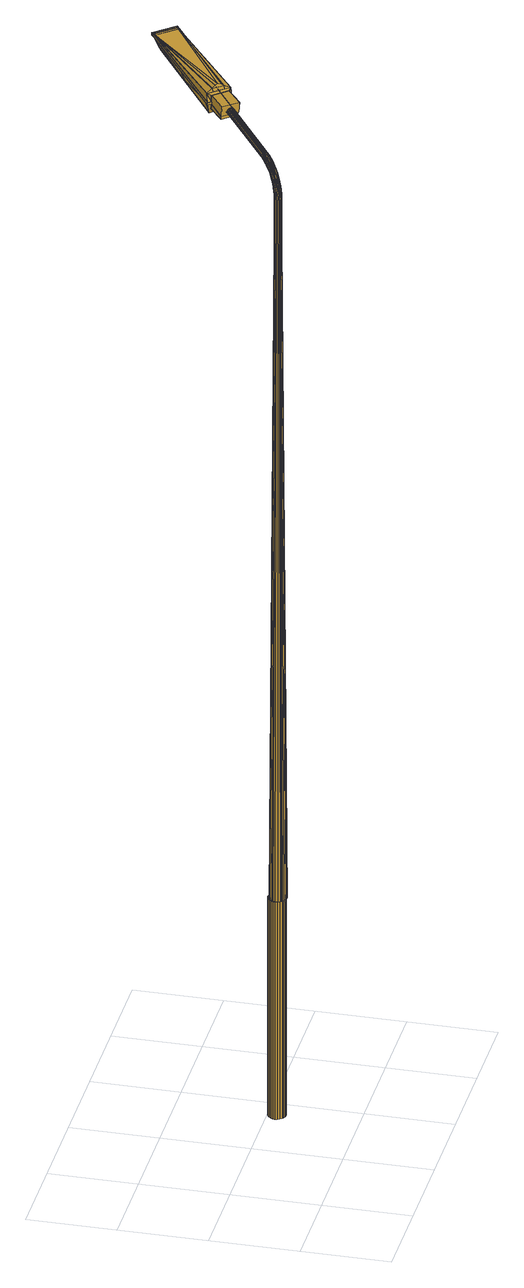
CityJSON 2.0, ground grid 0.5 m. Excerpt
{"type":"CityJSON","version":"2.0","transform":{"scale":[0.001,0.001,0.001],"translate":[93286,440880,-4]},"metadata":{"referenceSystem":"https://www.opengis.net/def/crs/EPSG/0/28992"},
"CityObjects":{
"cityfurniture1":{"type":"CityFurniture","attributes":{"Lichtpunttype":"Straatverlichting","Brondatum":"12-06-2019","Buurt_nummer":"62","Masttype":"MAST 4M LPH 4M VERZ VERJ D60 A1","Lamptype":"PLL 36W KL.830 XTRA POLAR","Buurtnaam":"Hillegersberg Noord","Nummer":"3","Geplaatst_op":"01-01-2000","Wijknummer":"6","Nivo":"0","Datum_laatste_mutatie":"07-06-2019","Straatnaam":"Plaszicht","Thema":"Lichtmasten","Beheerobject":"88528/OVL-003","Armatuurtype":"76 2000 SDN 1X PLL 36W EVSA D60","Objecthoogte":"4","Klasse":"Tertiaire weg","Wijknaam":"Hillegersberg-Schiebroek"},"geometry":[{"type":"MultiSurface","lod":"2","boundaries":[[[0,1,2,3]],[[4,0,3,5]],[[6,4,5,7]],[[8,6,7,9]],[[10,8,9,11]],[[12,10,11,13]],[[14,12,13,15]],[[16,14,15,17]],[[18,16,17,19]],[[20,18,19,21]],[[22,20,21,23]],[[24,22,23,25]],[[26,24,25,27]],[[28,26,27,29]],[[30,28,29,31]],[[32,30,31,33]],[[34,32,33,35]],[[36,34,35,37]],[[38,36,37,39]],[[40,38,39,41]],[[42,40,41,43]],[[44,42,43,45]],[[46,44,45,47]],[[1,46,47,2]],[[46,1,0,4,6,8,10,12,14,16,18,20,22,24,26,28,30,32,34,36,38,40,42,44]]]}]},
"cityfurniture2":{"type":"CityFurniture","attributes":{"Lichtpunttype":"Straatverlichting","Brondatum":"12-06-2019","Buurt_nummer":"62","Masttype":"MAST 4M LPH 4M VERZ VERJ D60 A1","Lamptype":"PLL 36W KL.830 XTRA POLAR","Buurtnaam":"Hillegersberg Noord","Nummer":"3","Geplaatst_op":"01-01-2000","Wijknummer":"6","Nivo":"0","Datum_laatste_mutatie":"07-06-2019","Straatnaam":"Plaszicht","Thema":"Lichtmasten","Beheerobject":"88528/OVL-003","Armatuurtype":"76 2000 SDN 1X PLL 36W EVSA D60","Objecthoogte":"4","Klasse":"Tertiaire weg","Wijknaam":"Hillegersberg-Schiebroek"},"geometry":[{"type":"MultiSurface","lod":"2","boundaries":[[[48,49,50,51,52,53]],[[54,55,56,57,58,59]],[[60,61,62,63,64,65]],[[66,67,68,69,70,71]],[[64,63,62,72,73,74]],[[59,58,57,75,76,77]],[[78,79,68,67,66,80]],[[71,70,69,81,82,83]],[[84,85,86,87]],[[88,89,90,79,78,80]],[[91,92,93,94,95,96]],[[62,97,98,72]],[[99,100,101,102]],[[103,104,93,92,91,105]],[[68,106,107,69]],[[97,108,109,98]],[[110,96,100,99]],[[74,73,72,50,49,48]],[[111,112,113,56,55,54]],[[57,114,115,75]],[[116,117,104,103,105,118]],[[119,53,120,121]],[[122,123,124,114]],[[109,125,126,127]],[[125,128,129,126]],[[130,119,121,131]],[[94,132,84,133]],[[85,130,131,86]],[[96,95,94,133,134,100]],[[128,54,59,129]],[[56,122,114,57]],[[135,136,137,138]],[[98,109,127,139]],[[133,84,87,140]],[[141,142,143,144]],[[145,146,147,148]],[[108,149,125,109]],[[150,71,83,151]],[[123,135,138,124]],[[72,98,139,50]],[[144,143,152,153]],[[107,144,153,154]],[[155,64,74,156]],[[157,111,54,128]],[[69,107,154,81]],[[143,99,102,152]],[[158,159,160,161]],[[136,80,66,137]],[[129,59,77,162]],[[146,163,164,147]],[[50,139,165,51]],[[142,110,99,143]],[[127,126,166,167]],[[100,134,133,140,168,101]],[[124,138,159,158]],[[75,115,169,170]],[[115,158,161,169]],[[114,124,158,115]],[[159,150,151,160]],[[171,172,173,174]],[[175,176,119,130]],[[138,137,150,159]],[[139,127,167,165]],[[163,155,156,164]],[[177,178,179,180]],[[106,141,144,107]],[[181,182,183,184]],[[172,185,186,173]],[[187,65,64,155]],[[132,188,85,84]],[[188,175,130,85]],[[149,157,128,125]],[[189,190,88,191]],[[192,189,191,193]],[[194,195,196,197]],[[61,198,97,62]],[[199,200,190,189]],[[184,183,201,202]],[[126,129,162,166]],[[137,66,71,150]],[[176,48,53,119]],[[183,192,193,201]],[[203,204,205,206]],[[207,208,146,145]],[[209,199,189,192]],[[210,105,91,211]],[[212,213,142,141]],[[195,214,215,196]],[[216,217,218,219]],[[79,220,106,68]],[[193,191,136,135]],[[104,145,148,93]],[[198,221,108,97]],[[180,179,222,223]],[[202,201,123,122]],[[224,225,171,226]],[[219,218,213,212]],[[204,227,228,205]],[[211,91,96,110]],[[201,193,135,123]],[[217,229,210,218]],[[214,203,206,215]],[[229,118,105,210]],[[230,216,219,231]],[[93,148,132,94]],[[232,181,184,233]],[[221,234,149,108]],[[234,235,157,149]],[[236,187,155,163]],[[90,231,220,79]],[[218,210,211,213]],[[164,156,176,175]],[[156,74,48,176]],[[147,164,175,188]],[[213,211,110,142]],[[117,207,145,104]],[[208,236,163,146]],[[191,88,80,136]],[[220,212,141,106]],[[235,237,111,157]],[[113,202,122,56]],[[231,219,212,220]],[[148,147,188,132]],[[238,239,240,241]],[[242,243,244,245]],[[246,247,248,249]],[[225,250,172,171]],[[251,252,216,230]],[[253,254,255,256,257,258]],[[259,260,250,225]],[[261,262,263,264]],[[265,258,257,266]],[[267,268,269,270]],[[271,261,264,272]],[[273,238,241,274]],[[268,275,276,269]],[[275,277,278,276]],[[279,280,203,214]],[[254,271,272,255]],[[281,251,230,282]],[[283,284,285,286]],[[287,288,289,290]],[[250,291,185,172]],[[239,242,245,240]],[[243,292,293,244]],[[294,279,214,195]],[[223,222,118,229]],[[293,295,249,296,297,298]],[[227,299,300,301,302,228]],[[200,303,281,282,304,190]],[[305,287,290,306]],[[262,283,286,263]],[[307,246,249,295,293,292]],[[308,309,232,233,310,237]],[[311,274,312,313,314,315]],[[316,259,225,224]],[[317,294,195,194]],[[318,315,314,291]],[[260,318,291,250]],[[319,316,224,300]],[[320,321,281,303,200,322]],[[323,324,325,232,309,308]],[[326,223,229,217]],[[327,328,227,204]],[[282,230,231,90]],[[329,319,300,299,227,328]],[[330,331,178,177]],[[304,282,90,89,88,190]],[[332,330,177,333]],[[174,173,234,221]],[[185,323,308,186]],[[280,327,204,203]],[[252,326,217,216]],[[291,314,323,185]],[[334,335,336,337]],[[338,339,207,117]],[[313,312,325,324,323,314]],[[340,322,200,199]],[[341,342,61,60,65,343]],[[240,245,344,335]],[[345,340,199,209]],[[344,346,340,345]],[[325,337,181,232]],[[274,241,334,312]],[[335,344,345,336]],[[245,244,346,344]],[[244,293,298,346]],[[241,240,335,334]],[[346,298,322,340]],[[339,347,208,207]],[[312,334,337,325]],[[337,336,182,181]],[[197,196,339,338]],[[321,348,251,281]],[[173,186,235,234]],[[205,228,343,349]],[[350,349,187,236]],[[206,205,349,350]],[[215,206,350,347]],[[336,345,209,182]],[[310,233,113,112,111,237]],[[182,209,192,183]],[[186,308,237,235]],[[233,184,202,113]],[[347,350,236,208]],[[349,343,65,187]],[[196,215,347,339]],[[351,174,221,198]],[[352,333,353,354]],[[353,180,223,326]],[[297,296,321,320,322,298]],[[348,354,252,251]],[[248,355,352,356]],[[226,171,174,351]],[[249,248,356,296]],[[342,351,198,61]],[[300,224,226,301]],[[296,356,348,321]],[[302,301,342,341,343,228]],[[355,332,333,352]],[[333,177,180,353]],[[357,265,266,358]],[[301,226,351,342]],[[356,352,354,348]],[[354,353,326,252]],[[165,167,359,360]],[[77,76,75,170,361,362]],[[101,168,140,363,364,365]],[[362,361,170,366,367,368]],[[51,165,360,369]],[[306,290,318,260]],[[160,151,370,371]],[[102,101,365,372]],[[161,160,371,373]],[[152,102,372,374]],[[154,153,375,376]],[[290,289,315,318]],[[377,305,306,378]],[[53,52,51,369,379,120]],[[153,152,374,375]],[[83,82,81,380,381,382]],[[151,83,382,370]],[[81,154,376,380]],[[277,383,384,278]],[[385,273,274,311,315,289]],[[264,263,386,387]],[[388,389,279,294]],[[389,390,280,279]],[[87,86,391,392]],[[386,393,330,332]],[[390,394,327,280]],[[272,264,387,247]],[[86,131,395,391]],[[255,272,247,246]],[[270,269,388,396]],[[140,87,392,363]],[[131,121,397,395]],[[398,399,400,401,402,403]],[[384,403,402,394]],[[401,400,319,329,328,402]],[[394,402,328,327]],[[393,404,331,330]],[[263,286,393,386]],[[269,276,389,388]],[[286,285,404,393]],[[120,379,369,405,406,407]],[[400,408,316,319]],[[399,409,408,400]],[[410,357,358,411]],[[383,412,403,384]],[[408,378,259,316]],[[378,306,260,259]],[[276,278,390,389]],[[413,194,197,414,179,178]],[[256,255,246,307,292,257]],[[409,377,378,408]],[[415,416,417,418]],[[416,410,411,417]],[[278,384,394,390]],[[266,257,292,243]],[[419,267,270,420,285,284]],[[420,270,396,421,404,285]],[[422,423,287,305]],[[424,422,305,377]],[[288,425,418,273,385,289]],[[387,386,332,355]],[[411,358,242,239]],[[423,426,288,287]],[[427,424,377,409]],[[396,388,294,317]],[[414,197,338,428,222,179]],[[417,411,239,238]],[[358,266,243,242]],[[426,429,415,418,425,288]],[[428,338,117,116,118,222]],[[412,430,431,399,398,403]],[[431,427,409,399]],[[418,417,238,273]],[[247,387,355,248]],[[432,268,267,433]],[[433,267,419,284,434,435]],[[366,436,373,371,370,382,381,380,376,375,374,372,365,364,363,392,391,395,397,407,406,405,437,438,439,440,368,367]],[[359,441,439,438]],[[360,359,438,437]],[[434,284,283,442]],[[404,421,396,317,443,331]],[[441,444,440,439]],[[445,446,447,254,253,258]],[[448,445,258,265]],[[443,317,194,413,178,331]],[[449,277,275,450]],[[451,452,448,453]],[[452,448,265,357]],[[454,433,432,455]],[[424,427,456,457]],[[450,275,268,432]],[[458,459,262,261]],[[447,460,271,254]],[[460,458,261,271]],[[461,462,463,464]],[[442,283,262,459]],[[465,410,416,466]],[[467,466,465,468]],[[383,277,449,469]],[[452,357,410,465]],[[459,458,460,447,446,445,448,452,465,466,470,471,472,463,462,457,456,473,474,475,469,449,450,432,433,435,434,442]],[[412,383,469,475]],[[464,463,472,476]],[[472,426,423,463]],[[431,430,412,475,474,473]],[[470,415,429,426,472,471]],[[463,423,422,462]],[[422,424,457,462]],[[472,471,477,476]],[[478,477,471,470]],[[466,416,415,470]],[[427,431,473,456]],[[479,475,474,473,480,481]],[[482,447,460,483]],[[455,432,450,484]],[[480,473,456,485]],[[486,457,462,461]],[[468,465,452,451]],[[487,449,469,488]],[[488,469,475,479]],[[483,460,458,489]],[[490,459,442,491]],[[485,456,457,486]],[[489,458,459,490]],[[453,448,445,492]],[[454,493,494,434,435,433]],[[484,450,449,487]],[[491,442,434,494]],[[482,495,492,445,446,447]],[[478,470,466,467]],[[170,169,436,366]],[[169,161,373,436]],[[162,77,362,444]],[[121,120,407,397]],[[166,162,444,441]],[[369,360,437,405]],[[167,166,441,359]],[[444,362,368,440]],[[496,497,498,499]],[[500,501,502,503]],[[504,505,506]],[[507,508,509]],[[510,511,512]],[[513,514,515]],[[499,498,516,517]],[[518,500,503,519]],[[520,521,522,523]],[[524,518,525,526,527]],[[528,529,530,531]],[[532,506,533,520,521,534,535,536,537]],[[538,523,522,539,540,541,517,516,542,543,544]],[[533,520,523,538]],[[545,546,547,526,525,548]],[[524,549,550,551,536,535,534,521,520,533,504,501,500,518]],[[535,536,552,541,540]],[[514,507,553,554,555]],[[514,556,557]],[[507,510,497,496]],[[549,558,550]],[[513,559,560]],[[561,513,560,562,510,512,563]],[[564,565,545,546]],[[566,510,562]],[[501,504,567,502]],[[521,534,539,522]],[[507,496,499,553]],[[551,558,537]],[[537,568,569,558]],[[504,533,538,544,567]],[[518,519,548,525]],[[546,564,570,547]],[[496,507,514,515,497]],[[514,513,561,563,512,510,507]],[[530,521,534,531]],[[537,551,536]],[[571,514,556]],[[569,549,524]],[[514,557,507]],[[508,507,514]],[[500,505,501]],[[558,549,569]],[[550,549,572,573]],[[511,509,508,571,556,557]],[[558,551,550]],[[551,550,573,574]],[[514,513,556]],[[507,511,510]],[[575,500,518]],[[556,513,561]],[[576,506,505,575]],[[546,545,577,555,554,547]],[[508,514,571]],[[511,507,557]],[[505,500,575]],[[506,504,533]],[[560,562,566,535,534,521,520,559]],[[507,509,511]],[[519,503,502,567,544,543,577,545,565,545,548]],[[510,512,563,561,513,515,497]],[[534,535,540,539]],[[497,515,542,516,498]],[[576,568,537,532,506]],[[515,514,555,577,543,542]],[[536,551,574,552]],[[568,576,575,518,524,569]],[[511,557,556,561,563,512]],[[505,504,501]],[[499,517,541,552,574,573,572,527,526,547,570,547,554,553]],[[549,524,527,572]],[[578,579,580,581]],[[581,582,583,580]],[[584,585,586,581,580,587]],[[586,588,582,581]],[[589,590,591,592,588,586,585]],[[593,579,578,594]],[[595,596,597,584,587,598,599]],[[580,583,598,587]],[[589,597,596,590]],[[580,579,593,600,601,583]],[[585,584,597,589]],[[602,603,594,578,581,582]]]}]}
},
"vertices":[
[855,485,1980],[865,493,1980],[865,493,647],[855,485,647],[847,475,1980],[847,475,647],[842,463,1980],[842,463,647],[840,450,1980],[840,450,647],[842,437,1980],[842,437,647],[847,425,1980],[847,425,647],[855,415,1980],[855,415,647],[865,407,1980],[865,407,647],[877,402,1980],[877,402,647],[890,400,1980],[890,400,647],[903,402,1980],[903,402,647],[915,407,1980],[915,407,647],[925,415,1980],[925,415,647],[933,425,1980],[933,425,647],[938,437,1980],[938,437,647],[940,450,1980],[940,450,647],[938,463,1980],[938,463,647],[933,475,1980],[933,475,647],[925,485,1980],[925,485,647],[915,493,1980],[915,493,647],[903,498,1980],[903,498,647],[890,500,1980],[890,500,647],[877,498,1980],[877,498,647],
[968,535,6445],[968,534,6448],[967,534,6450],[983,547,6458],[984,548,6455],[984,548,6453],[955,505,6456],[955,503,6456],[957,500,6457],[974,515,6468],[972,517,6467],[971,519,6467],[928,500,6412],[926,498,6414],[939,510,6428],[940,510,6426],[941,512,6424],[928,500,6410],[990,504,6454],[991,504,6452],[992,505,6450],[1008,519,6458],[1007,518,6460],[1007,518,6462],[953,521,6440],[953,522,6438],[954,523,6436],[991,529,6476],[989,531,6476],[988,534,6475],[977,492,6442],[977,493,6440],[975,491,6444],[1024,532,6463],[1024,532,6465],[1023,532,6468],[996,540,6440],[993,544,6442],[1008,557,6446],[1011,553,6444],[962,479,6432],[962,479,6430],[964,481,6428],[975,509,6424],[974,512,6424],[973,513,6423],[985,525,6432],[987,523,6433],[989,521,6433],[937,508,6432],[950,519,6444],[1006,529,6442],[1002,533,6440],[1017,546,6444],[1021,542,6446],[961,501,6413],[960,502,6412],[963,499,6413],[993,506,6445],[1008,519,6453],[936,504,6436],[950,517,6448],[991,516,6435],[940,492,6443],[940,490,6443],[942,487,6443],[977,511,6467],[995,526,6475],[950,491,6400],[948,493,6400],[952,489,6400],[986,548,6448],[999,562,6458],[1002,561,6453],[961,497,6456],[966,494,6454],[981,508,6465],[951,513,6452],[966,527,6462],[966,530,6459],[952,509,6454],[968,523,6465],[989,546,6444],[1004,559,6449],[982,528,6433],[1000,537,6439],[1001,536,6439],[969,492,6452],[972,491,6448],[988,505,6459],[985,506,6462],[965,532,6454],[1014,549,6444],[994,509,6441],[993,513,6437],[1007,525,6444],[1009,522,6448],[956,506,6413],[952,509,6414],[965,520,6426],[969,517,6424],[936,501,6439],[1004,518,6467],[1021,533,6472],[1023,538,6449],[1024,535,6453],[1024,533,6458],[945,512,6420],[958,523,6432],[937,496,6441],[998,522,6474],[1001,520,6471],[1018,534,6476],[1015,537,6479],[985,537,6474],[948,511,6417],[961,522,6428],[982,547,6462],[983,541,6471],[982,544,6467],[1015,548,6444],[1011,540,6481],[1008,544,6482],[900,473,6385],[900,469,6388],[910,478,6406],[911,483,6404],[975,534,6437],[971,535,6441],[927,461,6354],[925,466,6353],[933,472,6370],[935,467,6371],[920,461,6410],[924,458,6408],[936,469,6426],[932,472,6427],[900,464,6389],[911,473,6408],[933,501,6407],[978,532,6435],[944,467,6421],[949,468,6417],[958,478,6436],[941,468,6424],[955,479,6439],[922,470,6353],[919,473,6353],[926,480,6370],[929,476,6370],[924,496,6417],[933,457,6404],[937,457,6401],[950,481,6441],[946,484,6443],[909,477,6355],[905,477,6357],[912,484,6375],[917,484,6373],[945,496,6400],[941,499,6402],[929,457,6406],[966,494,6414],[978,505,6426],[980,497,6432],[979,501,6428],[914,476,6354],[921,482,6371],[955,476,6407],[955,479,6404],[967,490,6417],[967,486,6420],[979,494,6436],[922,492,6421],[941,480,6386],[944,475,6387],[894,470,6363],[892,466,6365],[902,477,6383],[900,476,6359],[908,483,6377],[954,484,6402],[953,472,6410],[966,483,6424],[916,464,6410],[929,476,6428],[923,489,6424],[923,484,6426],[936,501,6404],[925,479,6427],[887,433,6324],[892,431,6324],[897,435,6347],[893,438,6347],[897,430,6323],[902,430,6322],[907,434,6344],[902,434,6346],[910,434,6320],[914,438,6319],[918,442,6339],[915,439,6341],[891,461,6367],[943,462,6395],[944,466,6392],[905,430,6277],[906,431,6277],[907,432,6298],[906,430,6299],[904,429,6299],[903,428,6277],[884,460,6344],[884,455,6346],[913,439,6276],[914,444,6276],[914,445,6297],[913,440,6297],[898,427,6277],[899,427,6300],[909,459,6276],[905,462,6276],[906,462,6296],[910,459,6296],[910,434,6277],[911,435,6298],[883,436,6324],[889,441,6348],[900,464,6276],[901,465,6297],[895,465,6276],[896,466,6297],[908,471,6335],[903,472,6336],[940,460,6398],[951,470,6414],[913,449,6276],[912,454,6276],[912,455,6296],[914,450,6297],[876,443,6300],[878,438,6301],[881,441,6324],[879,446,6324],[891,456,6369],[906,431,6321],[912,436,6343],[913,468,6335],[913,437,6342],[921,444,6361],[920,443,6362],[918,442,6363],[898,474,6360],[897,473,6361],[905,480,6380],[906,481,6379],[938,459,6399],[949,468,6416],[876,448,6300],[879,451,6323],[909,433,6321],[913,469,6410],[914,467,6410],[927,478,6427],[887,444,6348],[896,447,6370],[894,450,6370],[893,451,6369],[886,445,6347],[887,464,6343],[917,465,6334],[884,450,6347],[891,468,6341],[928,450,6382],[930,451,6380],[927,449,6383],[902,459,6390],[903,458,6391],[905,455,6391],[945,471,6389],[899,472,6338],[894,470,6339],[892,469,6340],[921,456,6335],[919,461,6335],[921,451,6336],[927,456,6355],[899,444,6369],[904,441,6369],[913,449,6389],[909,451,6390],[939,484,6385],[935,487,6386],[922,448,6385],[916,490,6396],[915,489,6398],[918,491,6395],[909,440,6367],[918,448,6388],[914,440,6365],[930,490,6387],[933,454,6377],[921,492,6392],[926,492,6389],[912,486,6401],[927,452,6357],[935,462,6373],[935,458,6375],[921,446,6338],[925,447,6359],[893,426,6277],[894,427,6300],[999,558,6472],[998,561,6468],[1006,547,6481],[1005,548,6481],[1463,938,6553],[1465,936,6553],[1467,934,6553],[1458,933,6591],[1456,936,6590],[1455,937,6590],[999,561,6463],[1471,922,6581],[1468,923,6585],[1470,930,6555],[1465,927,6588],[1472,927,6558],[1473,924,6562],[1474,922,6567],[877,453,6300],[880,456,6322],[999,562,6460],[1474,922,6572],[1473,921,6574],[1473,921,6577],[890,465,6276],[891,466,6297],[882,439,6324],[917,447,6317],[916,442,6318],[908,464,6316],[904,467,6316],[899,468,6317],[1457,946,6555],[1460,942,6553],[917,452,6316],[894,468,6318],[1454,948,6558],[912,461,6316],[1451,950,6562],[885,462,6298],[882,460,6298],[885,463,6320],[888,465,6319],[889,466,6319],[886,464,6298],[915,457,6316],[1449,950,6572],[1449,950,6569],[1449,950,6567],[881,460,6321],[879,458,6299],[888,427,6277],[889,428,6300],[885,463,6277],[923,468,6353],[931,475,6370],[880,433,6277],[884,430,6277],[884,431,6301],[880,434,6301],[910,456,6276],[910,457,6296],[913,460,6316],[875,448,6277],[875,443,6277],[876,452,6277],[879,437,6301],[877,437,6277],[878,457,6277],[940,483,6386],[878,435,6277],[884,462,6277],[881,460,6277],[905,462,6006],[909,459,6006],[912,454,6006],[910,456,6006],[1461,930,6590],[1448,950,6577],[1449,948,6581],[1450,945,6585],[1452,942,6588],[1000,555,6476],[913,449,6006],[917,463,6335],[1002,552,6479],[903,428,6006],[905,430,6006],[906,431,6006],[898,427,6006],[895,465,6006],[900,464,6006],[891,398,1980],[893,426,6006],[903,399,1980],[930,477,1980],[921,485,1980],[878,457,6006],[876,452,6006],[913,439,6006],[914,444,6006],[910,434,6006],[847,450,1980],[875,448,6006],[875,443,6006],[847,437,1980],[888,427,6006],[884,430,6006],[867,406,1980],[879,400,1980],[890,465,6006],[880,433,6006],[878,435,6006],[877,437,6006],[881,460,6006],[884,462,6006],[885,463,6006],[851,424,1980],[854,419,1980],[858,415,1980],[874,489,1980],[863,482,1980],[868,485,1980],[925,409,1980],[934,419,1980],[909,490,1980],[855,472,1980],[849,461,1980],[897,493,1980],[885,492,1980],[939,430,1980],[942,442,1980],[941,454,1980],[915,403,1980],[933,472,1980],[937,466,1980],[920,406,1980],[1475,851,6550],[1444,825,6543],[1446,822,6543],[1477,849,6550],[1811,1334,6634],[1596,1147,6586],[1593,1151,6586],[1809,1337,6634],[1381,962,6538],[1625,1126,6499],[1410,940,6446],[1921,1237,6650],[1415,895,6628],[1425,880,6622],[1455,834,6591],[1435,864,6611],[1431,861,6591],[1360,943,6591],[1826,1347,6650],[1349,934,6543],[1444,820,6543],[1444,821,6539],[1827,1348,6638],[1824,1351,6638],[1364,921,6532],[1366,920,6532],[1363,917,6531],[1361,918,6531],[1922,1238,6638],[1830,1350,6638],[1927,1238,6638],[1924,1236,6638],[1434,845,6497],[1368,922,6497],[1367,921,6510],[1433,844,6510],[1435,912,6446],[1351,936,6532],[1432,843,6532],[1434,841,6532],[1446,827,6532],[1458,885,6446],[1348,934,6531],[1429,841,6531],[1431,838,6531],[1445,822,6531],[1347,932,6543],[1344,935,6543],[1346,937,6531],[1827,1353,6646],[1924,1240,6646],[1926,1238,6646],[1828,1353,6638],[1906,1224,6634],[1691,1038,6586],[1476,852,6538],[1448,824,6532],[1923,1235,6650],[1925,1237,6650],[1829,1349,6650],[1387,919,6611],[1411,891,6611],[1673,1070,6499],[1363,920,6547],[1361,918,6584],[1383,916,6591],[1430,838,6584],[1407,888,6591],[1922,1238,6646],[1824,1351,6646],[1432,840,6547],[1378,965,6538],[1882,1259,6538],[1888,1256,6552],[1924,1236,6646],[1402,907,6622],[1908,1222,6634],[1692,1036,6586],[1478,850,6538],[1840,1311,6552],[1842,1305,6538],[1826,1352,6650],[1281,846,6489],[1347,770,6489],[1346,769,6511],[1280,845,6511],[1365,919,6531],[1431,843,6531],[1345,764,6510],[1276,845,6510],[1278,847,6511],[1348,766,6511],[1364,920,6531],[1271,841,6573],[1362,919,6584],[1365,922,6547],[1366,922,6532],[1436,846,6497],[1370,923,6497],[1435,842,6547],[1431,839,6584],[1341,760,6573],[1433,840,6531],[1435,842,6532],[1435,846,6510],[1433,844,6532],[1367,921,6532],[1369,922,6510]
]}
